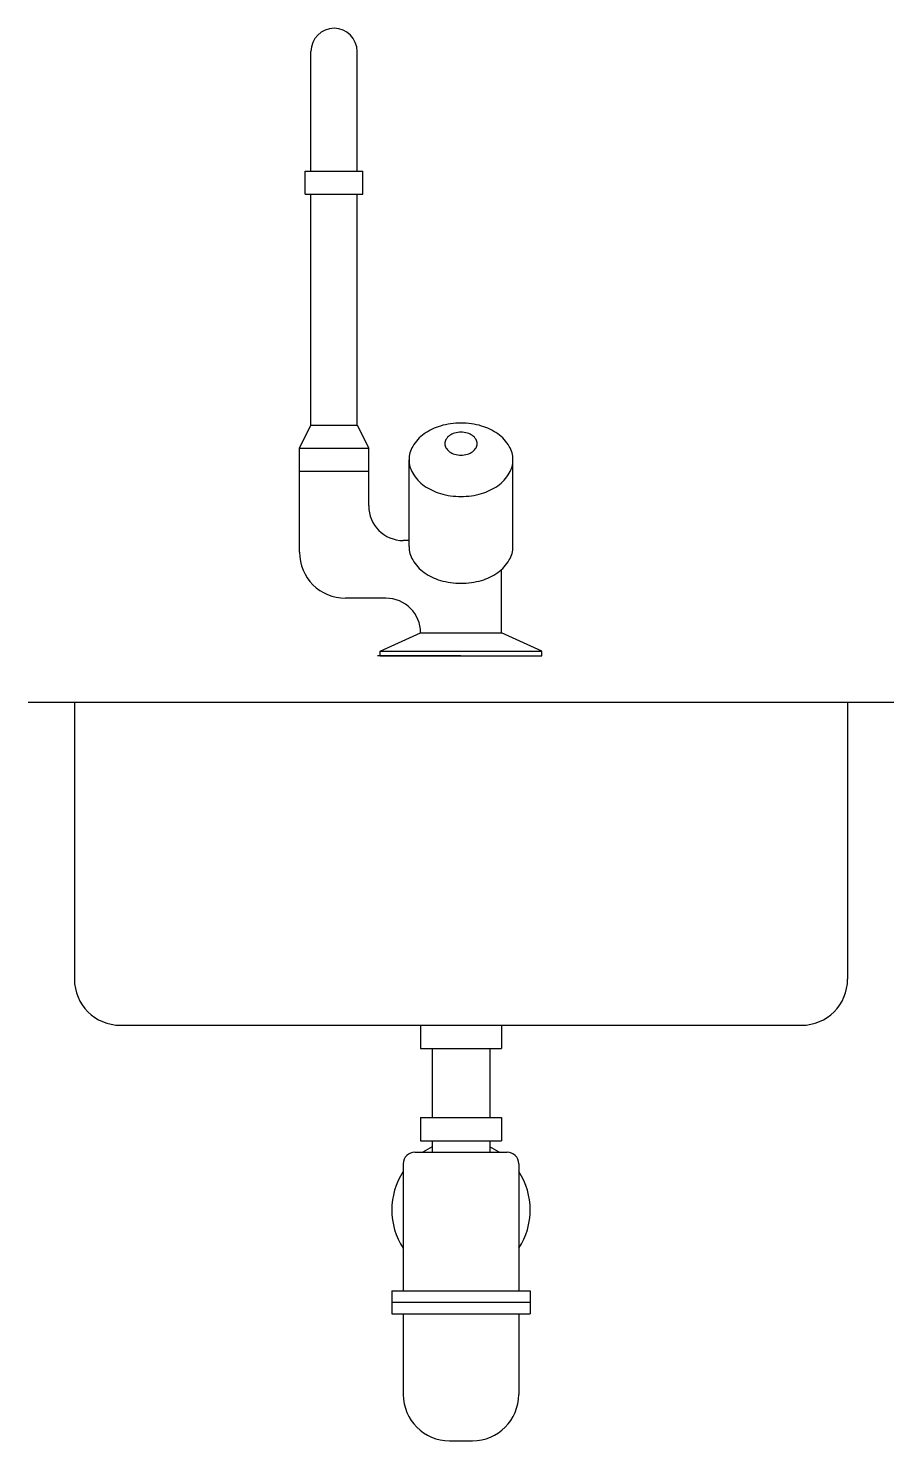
# Model space of a CAD drawing. Extents: x -0.188 to 0.188, y 0.46 to 1.072.
import ezdxf

# ---------------------------------------------------------------- set-up
doc = ezdxf.new("R2010")
doc.units = 0
doc.header["$MEASUREMENT"] = 0
doc.layers.get('0').update_dxf_attribs({"linetype": 'CONTINUOUS'})

msp = doc.modelspace()

# ---------------------------------------------------------------- linework, layer by layer
for p, q in [((-0.065, 1.01), (-0.065, 1.06192)), ((-0.045, 1.01), (-0.045, 1.06192)), ((-0.0675, 1), (-0.0675, 1.01)), ((-0.0675, 1.01), (-0.0425, 1.01)), ((-0.0425, 1), (-0.0425, 1.01)), ((-0.0675, 1), (-0.0425, 1)), ((-0.065, 0.9), (-0.065, 1)), ((-0.045, 0.9), (-0.045, 1)), ((-0.07, 0.89), (-0.065, 0.9)), ((-0.065, 0.9), (-0.045, 0.9)), ((-0.045, 0.9), (-0.04, 0.89)), ((-0.07, 0.845), (-0.07, 0.89)), ((-0.07, 0.89), (-0.04, 0.89)), ((-0.04, 0.865), (-0.04, 0.89)), ((-0.0225, 0.84737), (-0.0225, 0.88497)), ((0.0225, 0.84737), (0.0225, 0.88497)), ((-0.07, 0.88), (-0.04, 0.88)), ((-0.0225, 0.85), (-0.025, 0.85)), ((0.0175, 0.81), (0.0175, 0.83739)), ((-0.0325, 0.825), (-0.05, 0.825)), ((-0.035, 0.802), (-0.0175, 0.81)), ((-0.0175, 0.81), (-0.0175, 0.81)), ((-0.0175, 0.81), (0.0175, 0.81)), ((0.035, 0.802), (0.0175, 0.81)), ((-0.035, 0.8), (-0.035, 0.802)), ((-0.035, 0.802), (0.035, 0.802)), ((0.035, 0.8), (0.035, 0.802)), ((0, 0.8), (-0.03617, 0.8)), ((-0.035, 0.8), (0.035, 0.8)), ((-0.1875, 0.78), (0.1875, 0.78)), ((-0.1675, 0.78), (-0.1675, 0.66)), ((0.1675, 0.78), (0.1675, 0.66)), ((-0.1475, 0.64), (0.1475, 0.64)), ((-0.0175, 0.64), (-0.0175, 0.63)), ((-0.0175, 0.64), (0.0175, 0.64)), ((0.0175, 0.64), (0.0175, 0.63)), ((-0.0175, 0.63), (0.0175, 0.63)), ((-0.0125, 0.63), (-0.0125, 0.6)), ((-0.0125, 0.63), (-0.0125, 0.6)), ((0.0125, 0.63), (0.0125, 0.6)), ((-0.0175, 0.6), (-0.0175, 0.59)), ((-0.0175, 0.6), (0.0175, 0.6)), ((0.0175, 0.6), (0.0175, 0.59)), ((-0.0175, 0.59), (0.0175, 0.59)), ((-0.0125, 0.59), (-0.0125, 0.585)), ((-0.0125, 0.59), (-0.0125, 0.585)), ((0.0125, 0.59), (0.0125, 0.585)), ((-0.02, 0.585), (0.02, 0.585)), ((-0.025, 0.58), (-0.025, 0.525)), ((0.025, 0.58), (0.025, 0.525)), ((-0.03, 0.525), (-0.03, 0.515)), ((-0.03, 0.525), (0.03, 0.525)), ((0.03, 0.525), (0.03, 0.515)), ((-0.03, 0.52), (0.03, 0.52)), ((-0.03, 0.515), (0.03, 0.515)), ((-0.025, 0.515), (-0.025, 0.48)), ((0.025, 0.515), (0.025, 0.48)), ((-0.005, 0.46), (0.005, 0.46))]:
    msp.add_line(p, q)
for points in [[(0.0225, 0.88497, 0.133256), (0.02093, 0.89075, 0.106756), (0.01591, 0.89622, 0.082828), (0.00891, 0.89961, 0.071352), (0, 0.90088, 0.071352), (-0.00891, 0.89961, 0.082828), (-0.01591, 0.89622, 0.106756), (-0.02093, 0.89075, 0.133256), (-0.0225, 0.88497, 0.133256), (-0.02093, 0.8792, 0.106756), (-0.01591, 0.87372, 0.082828), (-0.00891, 0.87034, 0.071352), (0, 0.86906, 0.071352), (0.00891, 0.87034, 0.082828), (0.01591, 0.87372, 0.106756), (0.02093, 0.8792, 0.133256)], [(-0.007, 0.89197, 0.133256), (-0.00651, 0.89018, 0.106756), (-0.00495, 0.88847, 0.082828), (-0.00277, 0.88742, 0.071352), (0, 0.88702, 0.071352), (0.00277, 0.88742, 0.082828), (0.00495, 0.88847, 0.106756), (0.00651, 0.89018, 0.133256), (0.007, 0.89197, 0.133256), (0.00651, 0.89377, 0.106756), (0.00495, 0.89547, 0.082828), (0.00277, 0.89653, 0.071352), (0, 0.89692, 0.071352), (-0.00277, 0.89653, 0.082828), (-0.00495, 0.89547, 0.106756), (-0.00651, 0.89377, 0.133256)]]:
    msp.add_lwpolyline(points, format="xyb", close=True)
msp.add_lwpolyline([(-0.0225, 0.84737, 0.133256), (-0.02093, 0.8416, 0.106756), (-0.01591, 0.83612, 0.082828), (-0.00891, 0.83274, 0.071352), (0, 0.83146, 0.071352), (0.00891, 0.83274, 0.082828), (0.01591, 0.83612, 0.106756), (0.02093, 0.8416, 0.133256), (0.0225, 0.84737, 0.133256)], format="xyb")
for centre, radius, start, end in [((-0.055, 1.06192), 0.01, 360, 180), ((-0.025, 0.865), 0.015, 180, 270), ((-0.05, 0.845), 0.02, 180, 270), ((-0.0325, 0.81), 0.015, 0, 90), ((-0.1475, 0.66), 0.02, 180, 270), ((0.1475, 0.66), 0.02, 270, 0), ((-0.02, 0.58), 0.005, 90, 180), ((0, 0.56), 0.03, 114.62432, 123.55731), ((0, 0.56), 0.03, 56.44269, 65.37568), ((0.02, 0.58), 0.005, 0, 90), ((0, 0.56), 0.03, 146.44269, 213.55731), ((0, 0.56), 0.03, 326.44269, 33.55731), ((-0.005, 0.48), 0.02, 180, 270), ((0.005, 0.48), 0.02, 270, 0)]:
    msp.add_arc(centre, radius, start, end)

doc.saveas('drawing.dxf')
